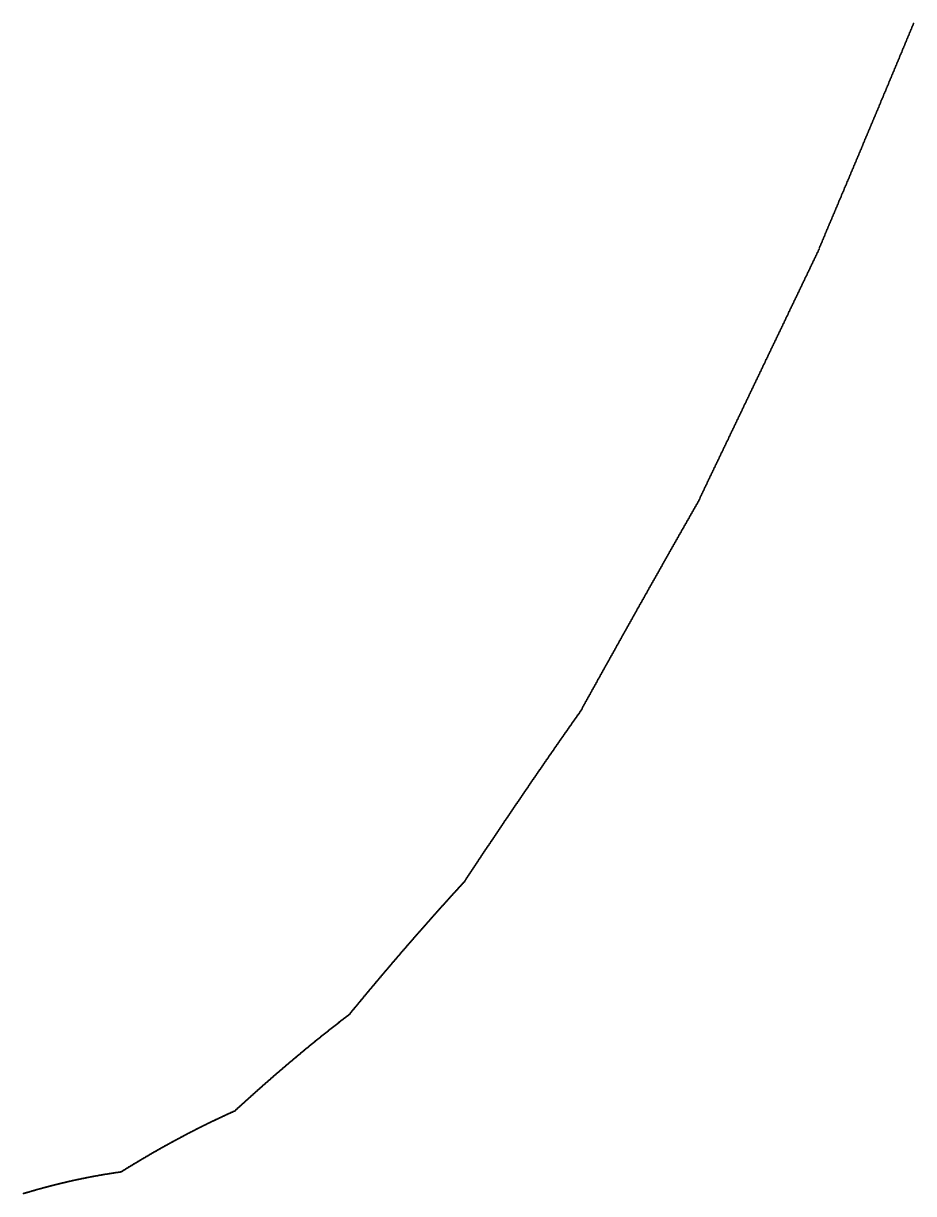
# Model space of a CAD drawing. Header units: metres. Extents: x 0 to 360, y 49 to 117.
# Drawn here: x 135 to 146.72, y 67.66 to 83.07 of the extents above; entities that cross this region are included whole.
import ezdxf

# ---------------------------------------------------------------- set-up
doc = ezdxf.new("R2010")
doc.units = ezdxf.units.M

msp = doc.modelspace()

# ---------------------------------------------------------------- linework, layer by layer
for p in [(146.712, 83.058), (146.718, 83.072), (146.648, 82.904), (146.654, 82.918), (146.66, 82.932), (146.666, 82.946), (146.671, 82.96), (146.677, 82.974), (146.683, 82.988), (146.689, 83.002), (146.695, 83.016), (146.701, 83.03), (146.706, 83.044), (146.584, 82.751), (146.59, 82.765), (146.596, 82.779), (146.602, 82.793), (146.607, 82.806), (146.613, 82.82), (146.619, 82.834), (146.625, 82.848), (146.631, 82.862), (146.637, 82.876), (146.642, 82.89), (146.52, 82.597), (146.526, 82.611), (146.532, 82.625), (146.538, 82.639), (146.543, 82.653), (146.549, 82.667), (146.555, 82.681), (146.561, 82.695), (146.567, 82.709), (146.573, 82.723), (146.578, 82.737), (146.45, 82.43), (146.456, 82.444), (146.462, 82.458), (146.468, 82.472), (146.474, 82.486), (146.479, 82.5), (146.485, 82.514), (146.491, 82.528), (146.497, 82.542), (146.503, 82.556), (146.509, 82.569), (146.514, 82.583), (146.386, 82.277), (146.392, 82.291), (146.398, 82.305), (146.404, 82.319), (146.41, 82.333), (146.415, 82.347), (146.421, 82.361), (146.427, 82.374), (146.433, 82.388), (146.439, 82.402), (146.445, 82.416), (146.322, 82.124), (146.328, 82.138), (146.334, 82.152), (146.34, 82.166), (146.346, 82.18), (146.351, 82.194), (146.357, 82.207), (146.363, 82.221), (146.369, 82.235), (146.375, 82.249), (146.381, 82.263), (146.258, 81.971), (146.264, 81.985), (146.27, 81.999), (146.276, 82.013), (146.282, 82.027), (146.287, 82.041), (146.293, 82.055), (146.299, 82.068), (146.305, 82.082), (146.311, 82.096), (146.317, 82.11), (146.194, 81.818), (146.2, 81.832), (146.206, 81.846), (146.212, 81.86), (146.218, 81.874), (146.223, 81.888), (146.229, 81.902), (146.235, 81.916), (146.241, 81.93), (146.247, 81.943), (146.253, 81.957), (146.13, 81.666), (146.136, 81.68), (146.142, 81.694), (146.148, 81.707), (146.154, 81.721), (146.159, 81.735), (146.165, 81.749), (146.171, 81.763), (146.177, 81.777), (146.183, 81.791), (146.189, 81.805), (146.066, 81.513), (146.072, 81.527), (146.078, 81.541), (146.084, 81.555), (146.09, 81.569), (146.095, 81.583), (146.101, 81.596), (146.107, 81.61), (146.113, 81.624), (146.119, 81.638), (146.124, 81.652), (146.002, 81.361), (146.008, 81.375), (146.014, 81.389), (146.02, 81.403), (146.026, 81.416), (146.031, 81.43), (146.037, 81.444), (146.043, 81.458), (146.049, 81.472), (146.055, 81.486), (146.06, 81.499), (145.938, 81.209), (145.944, 81.223), (145.95, 81.236), (145.956, 81.25), (145.962, 81.264), (145.967, 81.278), (145.973, 81.292), (145.979, 81.306), (145.985, 81.319), (145.991, 81.333), (145.996, 81.347), (145.874, 81.057), (145.88, 81.071), (145.886, 81.084), (145.892, 81.098), (145.898, 81.112), (145.903, 81.126), (145.909, 81.14), (145.915, 81.153), (145.921, 81.167), (145.927, 81.181), (145.932, 81.195), (145.804, 80.891), (145.81, 80.905), (145.816, 80.919), (145.822, 80.932), (145.828, 80.946), (145.834, 80.96), (145.839, 80.974), (145.845, 80.988), (145.851, 81.001), (145.857, 81.015), (145.863, 81.029), (145.868, 81.043), (145.74, 80.739), (145.746, 80.753), (145.752, 80.767), (145.758, 80.781), (145.764, 80.794), (145.77, 80.808), (145.775, 80.822), (145.781, 80.836), (145.787, 80.85), (145.793, 80.863), (145.799, 80.877), (145.676, 80.588), (145.682, 80.601), (145.688, 80.615), (145.694, 80.629), (145.7, 80.643), (145.706, 80.657), (145.711, 80.67), (145.717, 80.684), (145.723, 80.698), (145.729, 80.712), (145.735, 80.725), (145.612, 80.436), (145.618, 80.45), (145.624, 80.464), (145.63, 80.477), (145.636, 80.491), (145.642, 80.505), (145.647, 80.519), (145.653, 80.533), (145.659, 80.546), (145.665, 80.56), (145.671, 80.574), (145.548, 80.285), (145.554, 80.299), (145.56, 80.312), (145.566, 80.326), (145.572, 80.34), (145.577, 80.354), (145.583, 80.367), (145.589, 80.381), (145.595, 80.395), (145.601, 80.409), (145.607, 80.422), (145.479, 80.12), (145.484, 80.134), (145.49, 80.147), (145.496, 80.161), (145.502, 80.175), (145.508, 80.189), (145.513, 80.202), (145.519, 80.216), (145.525, 80.23), (145.531, 80.244), (145.537, 80.257), (145.543, 80.271), (145.415, 79.976), (145.42, 79.988), (145.426, 80), (145.432, 80.012), (145.438, 80.025), (145.444, 80.037), (145.449, 80.049), (145.455, 80.061), (145.461, 80.073), (145.467, 80.085), (145.473, 80.1), (145.339, 79.818), (145.345, 79.83), (145.351, 79.843), (145.356, 79.855), (145.362, 79.867), (145.368, 79.879), (145.374, 79.891), (145.38, 79.903), (145.385, 79.915), (145.391, 79.927), (145.397, 79.94), (145.403, 79.952), (145.409, 79.964), (145.263, 79.661), (145.269, 79.673), (145.275, 79.685), (145.281, 79.697), (145.287, 79.709), (145.292, 79.721), (145.298, 79.733), (145.304, 79.745), (145.31, 79.758), (145.316, 79.77), (145.321, 79.782), (145.327, 79.794), (145.333, 79.806), (145.188, 79.503), (145.193, 79.515), (145.199, 79.527), (145.205, 79.539), (145.211, 79.551), (145.217, 79.563), (145.223, 79.576), (145.228, 79.588), (145.234, 79.6), (145.24, 79.612), (145.246, 79.624), (145.252, 79.636), (145.257, 79.648), (145.118, 79.357), (145.124, 79.369), (145.129, 79.381), (145.135, 79.393), (145.141, 79.406), (145.147, 79.418), (145.153, 79.43), (145.158, 79.442), (145.164, 79.454), (145.17, 79.466), (145.176, 79.478), (145.182, 79.491), (145.042, 79.199), (145.048, 79.211), (145.054, 79.223), (145.06, 79.236), (145.065, 79.248), (145.071, 79.26), (145.077, 79.272), (145.083, 79.284), (145.089, 79.296), (145.094, 79.308), (145.1, 79.321), (145.106, 79.333), (145.112, 79.345), (144.966, 79.041), (144.972, 79.053), (144.978, 79.065), (144.984, 79.078), (144.99, 79.09), (144.996, 79.102), (145.001, 79.114), (145.007, 79.126), (145.013, 79.138), (145.019, 79.151), (145.025, 79.163), (145.03, 79.175), (145.036, 79.187), (144.897, 78.895), (144.902, 78.907), (144.908, 78.92), (144.914, 78.932), (144.92, 78.944), (144.926, 78.956), (144.932, 78.968), (144.937, 78.98), (144.943, 78.993), (144.949, 79.005), (144.955, 79.017), (144.961, 79.029), (144.821, 78.737), (144.827, 78.749), (144.833, 78.762), (144.838, 78.774), (144.844, 78.786), (144.85, 78.798), (144.856, 78.81), (144.862, 78.822), (144.867, 78.835), (144.873, 78.847), (144.879, 78.859), (144.885, 78.871), (144.891, 78.883), (144.745, 78.579), (144.751, 78.591), (144.757, 78.604), (144.763, 78.616), (144.769, 78.628), (144.774, 78.64), (144.78, 78.652), (144.786, 78.664), (144.792, 78.677), (144.798, 78.689), (144.803, 78.701), (144.809, 78.713), (144.815, 78.725), (144.675, 78.433), (144.681, 78.446), (144.687, 78.458), (144.693, 78.47), (144.699, 78.482), (144.705, 78.494), (144.71, 78.506), (144.716, 78.519), (144.722, 78.531), (144.728, 78.543), (144.734, 78.555), (144.739, 78.567), (144.6, 78.275), (144.606, 78.288), (144.611, 78.3), (144.617, 78.312), (144.623, 78.324), (144.629, 78.336), (144.635, 78.348), (144.64, 78.36), (144.646, 78.373), (144.652, 78.385), (144.658, 78.397), (144.664, 78.409), (144.67, 78.421), (144.524, 78.117), (144.53, 78.129), (144.536, 78.142), (144.542, 78.154), (144.547, 78.166), (144.553, 78.178), (144.559, 78.19), (144.565, 78.202), (144.571, 78.215), (144.576, 78.227), (144.582, 78.239), (144.588, 78.251), (144.594, 78.263), (144.454, 77.971), (144.46, 77.984), (144.466, 77.996), (144.472, 78.008), (144.478, 78.02), (144.483, 78.032), (144.489, 78.044), (144.495, 78.057), (144.501, 78.069), (144.507, 78.081), (144.512, 78.093), (144.518, 78.105), (144.379, 77.813), (144.384, 77.826), (144.39, 77.838), (144.396, 77.85), (144.402, 77.862), (144.408, 77.874), (144.413, 77.886), (144.419, 77.899), (144.425, 77.911), (144.431, 77.923), (144.437, 77.935), (144.443, 77.947), (144.448, 77.959), (144.303, 77.655), (144.309, 77.668), (144.315, 77.68), (144.32, 77.692), (144.326, 77.704), (144.332, 77.716), (144.338, 77.728), (144.344, 77.74), (144.349, 77.753), (144.355, 77.765), (144.361, 77.777), (144.367, 77.789), (144.373, 77.801), (144.233, 77.51), (144.239, 77.522), (144.245, 77.534), (144.251, 77.546), (144.256, 77.558), (144.262, 77.57), (144.268, 77.582), (144.274, 77.595), (144.28, 77.607), (144.285, 77.619), (144.291, 77.631), (144.297, 77.643), (144.157, 77.352), (144.163, 77.364), (144.169, 77.376), (144.175, 77.388), (144.181, 77.4), (144.186, 77.412), (144.192, 77.424), (144.198, 77.437), (144.204, 77.449), (144.21, 77.461), (144.216, 77.473), (144.221, 77.485), (144.227, 77.497), (144.082, 77.194), (144.088, 77.206), (144.093, 77.218), (144.099, 77.23), (144.105, 77.242), (144.111, 77.254), (144.117, 77.267), (144.122, 77.279), (144.128, 77.291), (144.134, 77.303), (144.14, 77.315), (144.146, 77.327), (144.152, 77.339), (144.012, 77.048), (144.018, 77.06), (144.023, 77.072), (144.029, 77.084), (144.035, 77.096), (144.041, 77.109), (144.047, 77.121), (144.053, 77.133), (144.058, 77.145), (144.064, 77.157), (144.07, 77.169), (144.076, 77.181), (143.936, 76.89), (143.942, 76.902), (143.948, 76.914), (143.954, 76.926), (143.959, 76.939), (143.965, 76.951), (143.971, 76.963), (143.977, 76.975), (143.983, 76.987), (143.989, 76.999), (143.994, 77.011), (144, 77.024), (144.006, 77.036), (143.86, 76.737), (143.866, 76.747), (143.872, 76.757), (143.878, 76.767), (143.884, 76.778), (143.89, 76.788), (143.895, 76.798), (143.901, 76.814), (143.907, 76.829), (143.913, 76.841), (143.919, 76.854), (143.925, 76.866), (143.93, 76.878), (143.773, 76.584), (143.779, 76.594), (143.785, 76.604), (143.791, 76.614), (143.796, 76.625), (143.802, 76.635), (143.808, 76.645), (143.814, 76.655), (143.82, 76.665), (143.826, 76.676), (143.831, 76.686), (143.837, 76.696), (143.843, 76.706), (143.849, 76.716), (143.855, 76.727), (143.686, 76.43), (143.692, 76.441), (143.697, 76.451), (143.703, 76.461), (143.709, 76.471), (143.715, 76.481), (143.721, 76.492), (143.727, 76.502), (143.732, 76.512), (143.738, 76.522), (143.744, 76.533), (143.75, 76.543), (143.756, 76.553), (143.762, 76.563), (143.767, 76.574), (143.599, 76.276), (143.604, 76.287), (143.61, 76.297), (143.616, 76.307), (143.622, 76.318), (143.628, 76.328), (143.633, 76.338), (143.639, 76.348), (143.645, 76.359), (143.651, 76.369), (143.657, 76.379), (143.663, 76.389), (143.668, 76.4), (143.674, 76.41), (143.68, 76.42), (143.511, 76.122), (143.517, 76.133), (143.523, 76.143), (143.529, 76.153), (143.534, 76.163), (143.54, 76.174), (143.546, 76.184), (143.552, 76.194), (143.558, 76.205), (143.564, 76.215), (143.569, 76.225), (143.575, 76.235), (143.581, 76.246), (143.587, 76.256), (143.593, 76.266), (143.424, 75.968), (143.43, 75.978), (143.435, 75.989), (143.441, 75.999), (143.447, 76.009), (143.453, 76.019), (143.459, 76.03), (143.465, 76.04), (143.47, 76.05), (143.476, 76.061), (143.482, 76.071), (143.488, 76.081), (143.494, 76.092), (143.5, 76.102), (143.505, 76.112), (143.337, 75.813), (143.342, 75.824), (143.348, 75.834), (143.354, 75.844), (143.36, 75.855), (143.366, 75.865), (143.371, 75.875), (143.377, 75.885), (143.383, 75.896), (143.389, 75.906), (143.395, 75.916), (143.401, 75.927), (143.406, 75.937), (143.412, 75.947), (143.418, 75.958), (143.249, 75.658), (143.255, 75.669), (143.261, 75.679), (143.267, 75.689), (143.272, 75.7), (143.278, 75.71), (143.284, 75.72), (143.29, 75.731), (143.296, 75.741), (143.302, 75.751), (143.307, 75.762), (143.313, 75.772), (143.319, 75.782), (143.325, 75.793), (143.331, 75.803), (143.162, 75.503), (143.168, 75.513), (143.173, 75.524), (143.179, 75.534), (143.185, 75.544), (143.191, 75.555), (143.197, 75.565), (143.203, 75.576), (143.208, 75.586), (143.214, 75.596), (143.22, 75.607), (143.226, 75.617), (143.232, 75.627), (143.238, 75.638), (143.243, 75.648), (143.074, 75.348), (143.08, 75.358), (143.086, 75.368), (143.092, 75.379), (143.098, 75.389), (143.104, 75.399), (143.109, 75.41), (143.115, 75.42), (143.121, 75.431), (143.127, 75.441), (143.133, 75.451), (143.139, 75.462), (143.144, 75.472), (143.15, 75.482), (143.156, 75.493), (142.987, 75.192), (142.993, 75.202), (142.999, 75.213), (143.005, 75.223), (143.01, 75.233), (143.016, 75.244), (143.022, 75.254), (143.028, 75.265), (143.034, 75.275), (143.04, 75.285), (143.045, 75.296), (143.051, 75.306), (143.057, 75.316), (143.063, 75.327), (143.069, 75.337), (142.9, 75.036), (142.906, 75.046), (142.911, 75.057), (142.917, 75.067), (142.923, 75.077), (142.929, 75.088), (142.935, 75.098), (142.941, 75.109), (142.946, 75.119), (142.952, 75.129), (142.958, 75.14), (142.964, 75.15), (142.97, 75.161), (142.976, 75.171), (142.981, 75.181), (142.818, 74.89), (142.824, 74.9), (142.83, 74.911), (142.836, 74.921), (142.842, 74.932), (142.847, 74.942), (142.853, 74.953), (142.859, 74.963), (142.865, 74.973), (142.871, 74.984), (142.877, 74.994), (142.882, 75.005), (142.888, 75.015), (142.894, 75.025), (142.731, 74.734), (142.737, 74.744), (142.743, 74.754), (142.748, 74.765), (142.754, 74.775), (142.76, 74.786), (142.766, 74.796), (142.772, 74.807), (142.778, 74.817), (142.783, 74.827), (142.789, 74.838), (142.795, 74.848), (142.801, 74.859), (142.807, 74.869), (142.812, 74.88), (142.644, 74.577), (142.649, 74.587), (142.655, 74.598), (142.661, 74.608), (142.667, 74.619), (142.673, 74.629), (142.679, 74.64), (142.684, 74.65), (142.69, 74.661), (142.696, 74.671), (142.702, 74.681), (142.708, 74.692), (142.713, 74.702), (142.719, 74.713), (142.725, 74.723), (142.556, 74.42), (142.562, 74.431), (142.568, 74.441), (142.574, 74.452), (142.58, 74.462), (142.585, 74.472), (142.591, 74.483), (142.597, 74.493), (142.603, 74.504), (142.609, 74.514), (142.614, 74.525), (142.62, 74.535), (142.626, 74.546), (142.632, 74.556), (142.638, 74.567), (142.475, 74.274), (142.481, 74.284), (142.486, 74.295), (142.492, 74.305), (142.498, 74.315), (142.504, 74.326), (142.51, 74.336), (142.515, 74.347), (142.521, 74.357), (142.527, 74.368), (142.533, 74.378), (142.539, 74.389), (142.545, 74.399), (142.55, 74.41), (142.387, 74.116), (142.393, 74.127), (142.399, 74.137), (142.405, 74.148), (142.411, 74.158), (142.416, 74.169), (142.422, 74.179), (142.428, 74.19), (142.434, 74.2), (142.44, 74.211), (142.446, 74.221), (142.451, 74.232), (142.457, 74.242), (142.463, 74.253), (142.469, 74.263), (142.294, 73.962), (142.3, 73.97), (142.306, 73.978), (142.312, 73.987), (142.317, 73.995), (142.323, 74.003), (142.329, 74.011), (142.335, 74.02), (142.341, 74.028), (142.347, 74.038), (142.352, 74.053), (142.358, 74.064), (142.364, 74.074), (142.37, 74.085), (142.376, 74.095), (142.382, 74.106), (142.183, 73.804), (142.189, 73.813), (142.195, 73.821), (142.201, 73.829), (142.207, 73.838), (142.213, 73.846), (142.218, 73.854), (142.224, 73.862), (142.23, 73.871), (142.236, 73.879), (142.242, 73.887), (142.248, 73.896), (142.253, 73.904), (142.259, 73.912), (142.265, 73.92), (142.271, 73.929), (142.277, 73.937), (142.283, 73.945), (142.288, 73.954), (142.079, 73.654), (142.084, 73.663), (142.09, 73.671), (142.096, 73.679), (142.102, 73.688), (142.108, 73.696), (142.114, 73.704), (142.119, 73.713), (142.125, 73.721), (142.131, 73.729), (142.137, 73.738), (142.143, 73.746), (142.149, 73.754), (142.154, 73.763), (142.16, 73.771), (142.166, 73.779), (142.172, 73.788), (142.178, 73.796), (141.968, 73.495), (141.974, 73.503), (141.98, 73.512), (141.985, 73.52), (141.991, 73.529), (141.997, 73.537), (142.003, 73.545), (142.009, 73.554), (142.015, 73.562), (142.02, 73.571), (142.026, 73.579), (142.032, 73.587), (142.038, 73.596), (142.044, 73.604), (142.05, 73.612), (142.055, 73.621), (142.061, 73.629), (142.067, 73.638), (142.073, 73.646), (141.863, 73.343), (141.869, 73.352), (141.875, 73.36), (141.881, 73.369), (141.886, 73.377), (141.892, 73.386), (141.898, 73.394), (141.904, 73.402), (141.91, 73.411), (141.916, 73.419), (141.921, 73.428), (141.927, 73.436), (141.933, 73.445), (141.939, 73.453), (141.945, 73.461), (141.951, 73.47), (141.956, 73.478), (141.962, 73.487), (141.758, 73.191), (141.764, 73.2), (141.77, 73.208), (141.776, 73.217), (141.782, 73.225), (141.787, 73.234), (141.793, 73.242), (141.799, 73.25), (141.805, 73.259), (141.811, 73.267), (141.817, 73.276), (141.822, 73.284), (141.828, 73.293), (141.834, 73.301), (141.84, 73.31), (141.846, 73.318), (141.851, 73.327), (141.857, 73.335), (141.653, 73.038), (141.659, 73.047), (141.665, 73.055), (141.671, 73.064), (141.677, 73.072), (141.683, 73.081), (141.688, 73.089), (141.694, 73.098), (141.7, 73.106), (141.706, 73.115), (141.712, 73.123), (141.717, 73.132), (141.723, 73.14), (141.729, 73.149), (141.735, 73.157), (141.741, 73.166), (141.747, 73.174), (141.752, 73.183), (141.549, 72.884), (141.554, 72.893), (141.56, 72.901), (141.566, 72.91), (141.572, 72.919), (141.578, 72.927), (141.584, 72.936), (141.589, 72.944), (141.595, 72.953), (141.601, 72.961), (141.607, 72.97), (141.613, 72.978), (141.618, 72.987), (141.624, 72.995), (141.63, 73.004), (141.636, 73.013), (141.642, 73.021), (141.648, 73.03), (141.444, 72.73), (141.45, 72.739), (141.455, 72.747), (141.461, 72.756), (141.467, 72.764), (141.473, 72.773), (141.479, 72.781), (141.484, 72.79), (141.49, 72.799), (141.496, 72.807), (141.502, 72.816), (141.508, 72.824), (141.514, 72.833), (141.519, 72.842), (141.525, 72.85), (141.531, 72.859), (141.537, 72.867), (141.543, 72.876), (141.339, 72.575), (141.345, 72.583), (141.35, 72.592), (141.356, 72.601), (141.362, 72.609), (141.368, 72.618), (141.374, 72.627), (141.38, 72.635), (141.385, 72.644), (141.391, 72.652), (141.397, 72.661), (141.403, 72.67), (141.409, 72.678), (141.415, 72.687), (141.42, 72.696), (141.426, 72.704), (141.432, 72.713), (141.438, 72.721), (141.234, 72.419), (141.24, 72.428), (141.246, 72.436), (141.251, 72.445), (141.257, 72.454), (141.263, 72.462), (141.269, 72.471), (141.275, 72.48), (141.281, 72.488), (141.286, 72.497), (141.292, 72.506), (141.298, 72.514), (141.304, 72.523), (141.31, 72.532), (141.316, 72.54), (141.321, 72.549), (141.327, 72.558), (141.333, 72.566), (141.129, 72.263), (141.135, 72.271), (141.141, 72.28), (141.147, 72.289), (141.152, 72.298), (141.158, 72.306), (141.164, 72.315), (141.17, 72.324), (141.176, 72.332), (141.181, 72.341), (141.187, 72.35), (141.193, 72.358), (141.199, 72.367), (141.205, 72.376), (141.211, 72.384), (141.216, 72.393), (141.222, 72.402), (141.228, 72.41), (141.03, 72.115), (141.036, 72.123), (141.042, 72.132), (141.047, 72.141), (141.053, 72.149), (141.059, 72.158), (141.065, 72.167), (141.071, 72.176), (141.077, 72.184), (141.082, 72.193), (141.088, 72.202), (141.094, 72.21), (141.1, 72.219), (141.106, 72.228), (141.112, 72.237), (141.117, 72.245), (141.123, 72.254), (140.925, 71.957), (140.931, 71.966), (140.937, 71.975), (140.943, 71.983), (140.948, 71.992), (140.954, 72.001), (140.96, 72.01), (140.966, 72.018), (140.972, 72.027), (140.978, 72.036), (140.983, 72.045), (140.989, 72.053), (140.995, 72.062), (141.001, 72.071), (141.007, 72.08), (141.013, 72.088), (141.018, 72.097), (141.024, 72.106), (140.826, 71.808), (140.832, 71.816), (140.838, 71.825), (140.844, 71.834), (140.849, 71.843), (140.855, 71.852), (140.861, 71.86), (140.867, 71.869), (140.873, 71.878), (140.879, 71.887), (140.884, 71.896), (140.89, 71.904), (140.896, 71.913), (140.902, 71.922), (140.908, 71.931), (140.913, 71.939), (140.919, 71.948), (140.692, 71.651), (140.698, 71.657), (140.704, 71.663), (140.71, 71.67), (140.715, 71.676), (140.721, 71.682), (140.727, 71.689), (140.733, 71.695), (140.739, 71.702), (140.744, 71.708), (140.75, 71.714), (140.756, 71.721), (140.762, 71.727), (140.768, 71.733), (140.774, 71.74), (140.779, 71.746), (140.785, 71.752), (140.791, 71.759), (140.797, 71.765), (140.803, 71.771), (140.809, 71.778), (140.814, 71.788), (140.82, 71.799), (140.552, 71.496), (140.558, 71.503), (140.564, 71.509), (140.57, 71.516), (140.575, 71.522), (140.581, 71.529), (140.587, 71.535), (140.593, 71.542), (140.599, 71.548), (140.605, 71.554), (140.61, 71.561), (140.616, 71.567), (140.622, 71.574), (140.628, 71.58), (140.634, 71.587), (140.64, 71.593), (140.645, 71.599), (140.651, 71.606), (140.657, 71.612), (140.663, 71.619), (140.669, 71.625), (140.675, 71.631), (140.68, 71.638), (140.686, 71.644), (140.412, 71.34), (140.418, 71.347), (140.424, 71.353), (140.43, 71.36), (140.436, 71.366), (140.441, 71.373), (140.447, 71.379), (140.453, 71.386), (140.459, 71.393), (140.465, 71.399), (140.471, 71.406), (140.476, 71.412), (140.482, 71.419), (140.488, 71.425), (140.494, 71.432), (140.5, 71.438), (140.506, 71.445), (140.511, 71.451), (140.517, 71.458), (140.523, 71.464), (140.529, 71.47), (140.535, 71.477), (140.541, 71.483), (140.546, 71.49), (140.278, 71.189), (140.284, 71.196), (140.29, 71.202), (140.296, 71.209), (140.302, 71.215), (140.307, 71.222), (140.313, 71.229), (140.319, 71.235), (140.325, 71.242), (140.331, 71.248), (140.337, 71.255), (140.342, 71.262), (140.348, 71.268), (140.354, 71.275), (140.36, 71.281), (140.366, 71.288), (140.371, 71.294), (140.377, 71.301), (140.383, 71.308), (140.389, 71.314), (140.395, 71.321), (140.401, 71.327), (140.406, 71.334), (140.138, 71.03), (140.144, 71.036), (140.15, 71.043), (140.156, 71.05), (140.162, 71.056), (140.167, 71.063), (140.173, 71.07), (140.179, 71.076), (140.185, 71.083), (140.191, 71.09), (140.197, 71.096), (140.202, 71.103), (140.208, 71.11), (140.214, 71.116), (140.22, 71.123), (140.226, 71.129), (140.232, 71.136), (140.237, 71.143), (140.243, 71.149), (140.249, 71.156), (140.255, 71.163), (140.261, 71.169), (140.267, 71.176), (140.272, 71.182), (140.004, 70.875), (140.01, 70.882), (140.016, 70.888), (140.022, 70.895), (140.028, 70.902), (140.033, 70.909), (140.039, 70.915), (140.045, 70.922), (140.051, 70.929), (140.057, 70.936), (140.063, 70.942), (140.068, 70.949), (140.074, 70.956), (140.08, 70.963), (140.086, 70.969), (140.092, 70.976), (140.098, 70.983), (140.103, 70.989), (140.109, 70.996), (140.115, 71.003), (140.121, 71.009), (140.127, 71.016), (140.132, 71.023), (139.876, 70.726), (139.882, 70.733), (139.888, 70.739), (139.893, 70.746), (139.899, 70.753), (139.905, 70.76), (139.911, 70.767), (139.917, 70.773), (139.923, 70.78), (139.928, 70.787), (139.934, 70.794), (139.94, 70.801), (139.946, 70.807), (139.952, 70.814), (139.958, 70.821), (139.963, 70.828), (139.969, 70.834), (139.975, 70.841), (139.981, 70.848), (139.987, 70.855), (139.993, 70.861), (139.998, 70.868), (139.742, 70.568), (139.748, 70.575), (139.754, 70.582), (139.759, 70.589), (139.765, 70.596), (139.771, 70.603), (139.777, 70.609), (139.783, 70.616), (139.789, 70.623), (139.794, 70.63), (139.8, 70.637), (139.806, 70.644), (139.812, 70.651), (139.818, 70.657), (139.824, 70.664), (139.829, 70.671), (139.835, 70.678), (139.841, 70.685), (139.847, 70.692), (139.853, 70.698), (139.858, 70.705), (139.864, 70.712), (139.87, 70.719), (139.614, 70.416), (139.619, 70.423), (139.625, 70.43), (139.631, 70.437), (139.637, 70.444), (139.643, 70.451), (139.649, 70.458), (139.654, 70.465), (139.66, 70.472), (139.666, 70.479), (139.672, 70.485), (139.678, 70.492), (139.684, 70.499), (139.689, 70.506), (139.695, 70.513), (139.701, 70.52), (139.707, 70.527), (139.713, 70.534), (139.719, 70.541), (139.724, 70.548), (139.73, 70.554), (139.736, 70.561), (139.485, 70.263), (139.491, 70.27), (139.497, 70.277), (139.503, 70.284), (139.509, 70.291), (139.515, 70.298), (139.52, 70.305), (139.526, 70.312), (139.532, 70.319), (139.538, 70.326), (139.544, 70.333), (139.549, 70.34), (139.555, 70.347), (139.561, 70.354), (139.567, 70.361), (139.573, 70.367), (139.579, 70.374), (139.584, 70.381), (139.59, 70.388), (139.596, 70.395), (139.602, 70.402), (139.608, 70.409), (139.357, 70.108), (139.363, 70.115), (139.369, 70.122), (139.375, 70.129), (139.38, 70.136), (139.386, 70.143), (139.392, 70.15), (139.398, 70.157), (139.404, 70.164), (139.41, 70.171), (139.415, 70.179), (139.421, 70.186), (139.427, 70.193), (139.433, 70.2), (139.439, 70.207), (139.445, 70.214), (139.45, 70.221), (139.456, 70.228), (139.462, 70.235), (139.468, 70.242), (139.474, 70.249), (139.48, 70.256), (139.194, 69.951), (139.2, 69.955), (139.205, 69.96), (139.211, 69.964), (139.217, 69.969), (139.223, 69.973), (139.229, 69.978), (139.235, 69.982), (139.24, 69.987), (139.246, 69.991), (139.252, 69.996), (139.258, 70), (139.264, 70.004), (139.27, 70.009), (139.275, 70.013), (139.281, 70.018), (139.287, 70.022), (139.293, 70.028), (139.299, 70.037), (139.305, 70.044), (139.31, 70.051), (139.316, 70.059), (139.322, 70.066), (139.328, 70.073), (139.334, 70.08), (139.34, 70.087), (139.345, 70.094), (139.351, 70.101), (139.001, 69.8), (139.007, 69.805), (139.013, 69.81), (139.019, 69.814), (139.025, 69.819), (139.03, 69.823), (139.036, 69.828), (139.042, 69.833), (139.048, 69.837), (139.054, 69.842), (139.06, 69.846), (139.065, 69.851), (139.071, 69.856), (139.077, 69.86), (139.083, 69.865), (139.089, 69.869), (139.095, 69.874), (139.1, 69.878), (139.106, 69.883), (139.112, 69.887), (139.118, 69.892), (139.124, 69.897), (139.13, 69.901), (139.135, 69.906), (139.141, 69.91), (139.147, 69.915), (139.153, 69.919), (139.159, 69.924), (139.165, 69.928), (139.17, 69.933), (139.176, 69.937), (139.182, 69.942), (139.188, 69.946), (138.809, 69.646), (138.815, 69.65), (138.821, 69.655), (138.826, 69.66), (138.832, 69.665), (138.838, 69.669), (138.844, 69.674), (138.85, 69.679), (138.856, 69.684), (138.861, 69.688), (138.867, 69.693), (138.873, 69.698), (138.879, 69.702), (138.885, 69.707), (138.891, 69.712), (138.896, 69.716), (138.902, 69.721), (138.908, 69.726), (138.914, 69.731), (138.92, 69.735), (138.926, 69.74), (138.931, 69.745), (138.937, 69.749), (138.943, 69.754), (138.949, 69.759), (138.955, 69.763), (138.961, 69.768), (138.966, 69.773), (138.972, 69.777), (138.978, 69.782), (138.984, 69.786), (138.99, 69.791), (138.996, 69.796), (138.622, 69.492), (138.628, 69.497), (138.634, 69.502), (138.64, 69.506), (138.646, 69.511), (138.651, 69.516), (138.657, 69.521), (138.663, 69.526), (138.669, 69.531), (138.675, 69.536), (138.681, 69.54), (138.686, 69.545), (138.692, 69.55), (138.698, 69.555), (138.704, 69.56), (138.71, 69.564), (138.716, 69.569), (138.721, 69.574), (138.727, 69.579), (138.733, 69.584), (138.739, 69.588), (138.745, 69.593), (138.751, 69.598), (138.756, 69.603), (138.762, 69.608), (138.768, 69.612), (138.774, 69.617), (138.78, 69.622), (138.786, 69.627), (138.791, 69.631), (138.797, 69.636), (138.803, 69.641), (138.435, 69.334), (138.441, 69.339), (138.447, 69.344), (138.453, 69.349), (138.459, 69.354), (138.465, 69.359), (138.471, 69.364), (138.476, 69.369), (138.482, 69.374), (138.488, 69.379), (138.494, 69.384), (138.5, 69.389), (138.506, 69.394), (138.511, 69.399), (138.517, 69.404), (138.523, 69.409), (138.529, 69.414), (138.535, 69.418), (138.541, 69.423), (138.546, 69.428), (138.552, 69.433), (138.558, 69.438), (138.564, 69.443), (138.57, 69.448), (138.576, 69.453), (138.581, 69.458), (138.587, 69.463), (138.593, 69.467), (138.599, 69.472), (138.605, 69.477), (138.611, 69.482), (138.616, 69.487), (138.26, 69.183), (138.266, 69.188), (138.272, 69.193), (138.278, 69.198), (138.284, 69.204), (138.29, 69.209), (138.295, 69.214), (138.301, 69.219), (138.307, 69.224), (138.313, 69.229), (138.319, 69.234), (138.325, 69.239), (138.33, 69.244), (138.336, 69.249), (138.342, 69.254), (138.348, 69.259), (138.354, 69.264), (138.36, 69.269), (138.365, 69.274), (138.371, 69.279), (138.377, 69.284), (138.383, 69.289), (138.389, 69.294), (138.395, 69.299), (138.4, 69.304), (138.406, 69.309), (138.412, 69.314), (138.418, 69.319), (138.424, 69.324), (138.43, 69.329), (138.085, 69.029), (138.091, 69.034), (138.097, 69.039), (138.103, 69.045), (138.109, 69.05), (138.115, 69.055), (138.12, 69.06), (138.126, 69.065), (138.132, 69.07), (138.138, 69.076), (138.144, 69.081), (138.15, 69.086), (138.155, 69.091), (138.161, 69.096), (138.167, 69.101), (138.173, 69.107), (138.179, 69.112), (138.185, 69.117), (138.19, 69.122), (138.196, 69.127), (138.202, 69.132), (138.208, 69.137), (138.214, 69.142), (138.22, 69.148), (138.225, 69.153), (138.231, 69.158), (138.237, 69.163), (138.243, 69.168), (138.249, 69.173), (138.255, 69.178), (137.91, 68.872), (137.916, 68.877), (137.922, 68.882), (137.928, 68.888), (137.934, 68.893), (137.94, 68.898), (137.945, 68.903), (137.951, 68.909), (137.957, 68.914), (137.963, 68.919), (137.969, 68.924), (137.975, 68.93), (137.98, 68.935), (137.986, 68.94), (137.992, 68.945), (137.998, 68.951), (138.004, 68.956), (138.01, 68.961), (138.015, 68.966), (138.021, 68.972), (138.027, 68.977), (138.033, 68.982), (138.039, 68.987), (138.045, 68.993), (138.05, 68.998), (138.056, 69.003), (138.062, 69.008), (138.068, 69.013), (138.074, 69.019), (138.08, 69.024), (137.706, 68.72), (137.712, 68.722), (137.718, 68.725), (137.724, 68.727), (137.729, 68.73), (137.735, 68.733), (137.741, 68.735), (137.747, 68.738), (137.753, 68.741), (137.759, 68.743), (137.764, 68.746), (137.77, 68.748), (137.776, 68.751), (137.782, 68.754), (137.788, 68.759), (137.794, 68.765), (137.799, 68.77), (137.805, 68.776), (137.811, 68.781), (137.817, 68.787), (137.823, 68.792), (137.829, 68.797), (137.834, 68.803), (137.84, 68.808), (137.846, 68.813), (137.852, 68.819), (137.858, 68.824), (137.864, 68.829), (137.869, 68.835), (137.875, 68.84), (137.881, 68.845), (137.887, 68.85), (137.893, 68.856), (137.899, 68.861), (137.905, 68.866), (137.379, 68.565), (137.385, 68.567), (137.391, 68.57), (137.397, 68.573), (137.403, 68.576), (137.408, 68.579), (137.414, 68.582), (137.42, 68.585), (137.426, 68.587), (137.432, 68.59), (137.438, 68.593), (137.443, 68.596), (137.449, 68.599), (137.455, 68.602), (137.461, 68.605), (137.467, 68.607), (137.473, 68.61), (137.478, 68.613), (137.484, 68.616), (137.49, 68.619), (137.496, 68.621), (137.502, 68.624), (137.508, 68.627), (137.513, 68.63), (137.519, 68.633), (137.525, 68.635), (137.531, 68.638), (137.537, 68.641), (137.543, 68.644), (137.548, 68.646), (137.554, 68.649), (137.56, 68.652), (137.566, 68.655), (137.572, 68.657), (137.578, 68.66), (137.584, 68.663), (137.589, 68.666), (137.595, 68.668), (137.601, 68.671), (137.607, 68.674), (137.613, 68.677), (137.619, 68.679), (137.624, 68.682), (137.63, 68.685), (137.636, 68.687), (137.642, 68.69), (137.648, 68.693), (137.654, 68.696), (137.659, 68.698), (137.665, 68.701), (137.671, 68.704), (137.677, 68.706), (137.683, 68.709), (137.689, 68.712), (137.694, 68.714), (137.7, 68.717), (137.081, 68.412), (137.087, 68.415), (137.093, 68.418), (137.099, 68.421), (137.105, 68.424), (137.111, 68.427), (137.116, 68.43), (137.122, 68.434), (137.128, 68.437), (137.134, 68.44), (137.14, 68.443), (137.146, 68.446), (137.152, 68.449), (137.157, 68.452), (137.163, 68.455), (137.169, 68.458), (137.175, 68.461), (137.181, 68.464), (137.187, 68.467), (137.192, 68.47), (137.198, 68.473), (137.204, 68.476), (137.21, 68.479), (137.216, 68.482), (137.222, 68.485), (137.227, 68.488), (137.233, 68.491), (137.239, 68.494), (137.245, 68.497), (137.251, 68.5), (137.257, 68.503), (137.262, 68.506), (137.268, 68.509), (137.274, 68.512), (137.28, 68.515), (137.286, 68.518), (137.292, 68.521), (137.297, 68.524), (137.303, 68.527), (137.309, 68.53), (137.315, 68.533), (137.321, 68.535), (137.327, 68.538), (137.333, 68.541), (137.338, 68.544), (137.344, 68.547), (137.35, 68.55), (137.356, 68.553), (137.362, 68.556), (137.368, 68.559), (137.373, 68.562), (136.795, 68.255), (136.801, 68.258), (136.807, 68.262), (136.813, 68.265), (136.819, 68.268), (136.825, 68.272), (136.83, 68.275), (136.836, 68.278), (136.842, 68.281), (136.848, 68.285), (136.854, 68.288), (136.86, 68.291), (136.865, 68.294), (136.871, 68.298), (136.877, 68.301), (136.883, 68.304), (136.889, 68.307), (136.895, 68.311), (136.9, 68.314), (136.906, 68.317), (136.912, 68.32), (136.918, 68.324), (136.924, 68.327), (136.93, 68.33), (136.935, 68.333), (136.941, 68.336), (136.947, 68.34), (136.953, 68.343), (136.959, 68.346), (136.965, 68.349), (136.971, 68.352), (136.976, 68.355), (136.982, 68.359), (136.988, 68.362), (136.994, 68.365), (137, 68.368), (137.006, 68.371), (137.011, 68.374), (137.017, 68.378), (137.023, 68.381), (137.029, 68.384), (137.035, 68.387), (137.041, 68.39), (137.046, 68.393), (137.052, 68.396), (137.058, 68.399), (137.064, 68.403), (137.07, 68.406), (137.076, 68.409), (136.532, 68.103), (136.538, 68.106), (136.544, 68.11), (136.55, 68.113), (136.556, 68.117), (136.562, 68.12), (136.568, 68.124), (136.573, 68.127), (136.579, 68.13), (136.585, 68.134), (136.591, 68.137), (136.597, 68.141), (136.603, 68.144), (136.608, 68.148), (136.614, 68.151), (136.62, 68.154), (136.626, 68.158), (136.632, 68.161), (136.638, 68.165), (136.643, 68.168), (136.649, 68.171), (136.655, 68.175), (136.661, 68.178), (136.667, 68.182), (136.673, 68.185), (136.679, 68.188), (136.684, 68.192), (136.69, 68.195), (136.696, 68.199), (136.702, 68.202), (136.708, 68.205), (136.714, 68.209), (136.719, 68.212), (136.725, 68.215), (136.731, 68.219), (136.737, 68.222), (136.743, 68.225), (136.749, 68.229), (136.754, 68.232), (136.76, 68.235), (136.766, 68.239), (136.772, 68.242), (136.778, 68.245), (136.784, 68.249), (136.789, 68.252), (136.264, 67.947), (136.27, 67.948), (136.275, 67.949), (136.281, 67.95), (136.287, 67.953), (136.293, 67.957), (136.299, 67.96), (136.305, 67.964), (136.311, 67.968), (136.316, 67.971), (136.322, 67.975), (136.328, 67.979), (136.334, 67.982), (136.34, 67.986), (136.346, 67.989), (136.351, 67.993), (136.357, 67.997), (136.363, 68), (136.369, 68.004), (136.375, 68.007), (136.381, 68.011), (136.386, 68.015), (136.392, 68.018), (136.398, 68.022), (136.404, 68.025), (136.41, 68.029), (136.416, 68.032), (136.422, 68.036), (136.427, 68.039), (136.433, 68.043), (136.439, 68.047), (136.445, 68.05), (136.451, 68.054), (136.457, 68.057), (136.462, 68.061), (136.468, 68.064), (136.474, 68.068), (136.48, 68.071), (136.486, 68.075), (136.492, 68.078), (136.497, 68.082), (136.503, 68.085), (136.509, 68.089), (136.515, 68.092), (136.521, 68.096), (136.527, 68.099), (135.469, 67.794), (135.475, 67.795), (135.481, 67.797), (135.487, 67.798), (135.492, 67.8), (135.498, 67.801), (135.504, 67.802), (135.51, 67.804), (135.516, 67.805), (135.522, 67.807), (135.528, 67.808), (135.533, 67.809), (135.539, 67.811), (135.545, 67.812), (135.551, 67.814), (135.557, 67.815), (135.563, 67.816), (135.568, 67.818), (135.574, 67.819), (135.58, 67.82), (135.586, 67.822), (135.592, 67.823), (135.598, 67.824), (135.604, 67.826), (135.609, 67.827), (135.615, 67.828), (135.621, 67.83), (135.627, 67.831), (135.633, 67.832), (135.639, 67.834), (135.644, 67.835), (135.65, 67.836), (135.656, 67.837), (135.662, 67.839), (135.668, 67.84), (135.674, 67.841), (135.679, 67.843), (135.685, 67.844), (135.691, 67.845), (135.697, 67.846), (135.703, 67.848), (135.709, 67.849), (135.715, 67.85), (135.72, 67.851), (135.726, 67.853), (135.732, 67.854), (135.738, 67.855), (135.744, 67.856), (135.75, 67.857), (135.755, 67.859), (135.761, 67.86), (135.767, 67.861), (135.773, 67.862), (135.779, 67.863), (135.785, 67.865), (135.791, 67.866), (135.796, 67.867), (135.802, 67.868), (135.808, 67.869), (135.814, 67.871), (135.82, 67.872), (135.826, 67.873), (135.831, 67.874), (135.837, 67.875), (135.843, 67.876), (135.849, 67.877), (135.855, 67.879), (135.861, 67.88), (135.866, 67.881), (135.872, 67.882), (135.878, 67.883), (135.884, 67.884), (135.89, 67.885), (135.896, 67.886), (135.902, 67.888), (135.907, 67.889), (135.913, 67.89), (135.919, 67.891), (135.925, 67.892), (135.931, 67.893), (135.937, 67.894), (135.942, 67.895), (135.948, 67.896), (135.954, 67.897), (135.96, 67.898), (135.966, 67.899), (135.972, 67.9), (135.978, 67.902), (135.983, 67.903), (135.989, 67.904), (135.995, 67.905), (136.001, 67.906), (136.007, 67.907), (136.013, 67.908), (136.018, 67.909), (136.024, 67.91), (136.03, 67.911), (136.036, 67.912), (136.042, 67.913), (136.048, 67.914), (136.053, 67.915), (136.059, 67.916), (136.065, 67.917), (136.071, 67.918), (136.077, 67.919), (136.083, 67.92), (136.089, 67.921), (136.094, 67.922), (136.1, 67.922), (136.106, 67.923), (136.112, 67.924), (136.118, 67.925), (136.124, 67.926), (136.129, 67.927), (136.135, 67.928), (136.141, 67.929), (136.147, 67.93), (136.153, 67.931), (136.159, 67.932), (136.164, 67.933), (136.17, 67.934), (136.176, 67.934), (136.182, 67.935), (136.188, 67.936), (136.194, 67.937), (136.2, 67.938), (136.205, 67.939), (136.211, 67.94), (136.217, 67.941), (136.223, 67.941), (136.229, 67.942), (136.235, 67.943), (136.24, 67.944), (136.246, 67.945), (136.252, 67.946), (136.258, 67.947), (134.996, 67.664), (135.001, 67.666), (135.007, 67.668), (135.013, 67.67), (135.019, 67.671), (135.025, 67.673), (135.031, 67.675), (135.036, 67.677), (135.042, 67.678), (135.048, 67.68), (135.054, 67.682), (135.06, 67.684), (135.066, 67.685), (135.072, 67.687), (135.077, 67.689), (135.083, 67.69), (135.089, 67.692), (135.095, 67.694), (135.101, 67.696), (135.107, 67.697), (135.112, 67.699), (135.118, 67.701), (135.124, 67.702), (135.13, 67.704), (135.136, 67.706), (135.142, 67.707), (135.148, 67.709), (135.153, 67.711), (135.159, 67.712), (135.165, 67.714), (135.171, 67.716), (135.177, 67.717), (135.183, 67.719), (135.188, 67.721), (135.194, 67.722), (135.2, 67.724), (135.206, 67.725), (135.212, 67.727), (135.218, 67.729), (135.224, 67.73), (135.229, 67.732), (135.235, 67.733), (135.241, 67.735), (135.247, 67.737), (135.253, 67.738), (135.259, 67.74), (135.264, 67.741), (135.27, 67.743), (135.276, 67.745), (135.282, 67.746), (135.288, 67.748), (135.294, 67.749), (135.3, 67.751), (135.305, 67.752), (135.311, 67.754), (135.317, 67.755), (135.323, 67.757), (135.329, 67.759), (135.335, 67.76), (135.34, 67.762), (135.346, 67.763), (135.352, 67.765), (135.358, 67.766), (135.364, 67.768), (135.37, 67.769), (135.376, 67.771), (135.381, 67.772), (135.387, 67.774), (135.393, 67.775), (135.399, 67.777), (135.405, 67.778), (135.411, 67.78), (135.416, 67.781), (135.422, 67.782), (135.428, 67.784), (135.434, 67.785), (135.44, 67.787), (135.446, 67.788), (135.452, 67.79), (135.457, 67.791), (135.463, 67.793)]:
    msp.add_point(p)

doc.saveas('drawing.dxf')
